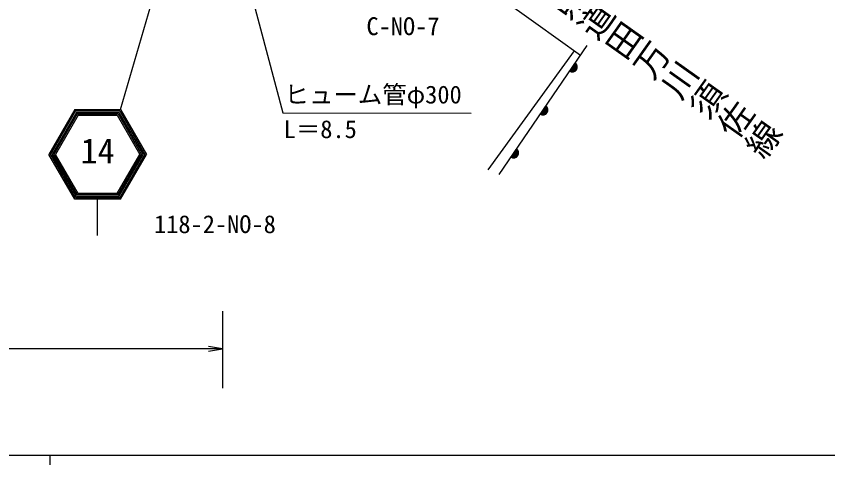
# Model space of a CAD drawing. Units: millimetres, scale not verified. Extents: x 40000 to 680000, y 20000 to 380000.
# Drawn here: x 164550 to 247612, y 204000 to 249922 of the extents above; entities that cross this region are included whole.
import ezdxf
from ezdxf.enums import TextEntityAlignment as Align

# ---------------------------------------------------------------- set-up
doc = ezdxf.new("R2010")
doc.units = ezdxf.units.MM
doc.header["$LTSCALE"] = 1000
for name, color, linetype, lineweight in [('M-BGD', 7, 'Continuous', 25), ('M-STR-STR3', 7, 'Continuous', 25), ('M-STR-STRC', 7, 'Continuous', 25), ('M-TTL-BAND', 7, 'Continuous', 25)]:
    doc.layers.add(name, color=color, linetype=linetype, lineweight=lineweight)
doc.styles.add('@ＭＳ ゴシック', font='')
doc.styles.add('ＭＳ ゴシック', font='')
doc.styles.get('@ＭＳ ゴシック').set_extended_font_data('@MS Gothic')
doc.styles.get('ＭＳ ゴシック').set_extended_font_data('MS Gothic')

# ---------------------------------------------------------------- blocks, each defined once
blk = doc.blocks.new('open_arrow')
at = {"color": 0, "linetype": 'Continuous', "lineweight": -2}
blk.add_lwpolyline([(7.5, 1.25), (0, 0), (7.5, -1.25)], dxfattribs=at)

msp = doc.modelspace()

# ---------------------------------------------------------------- linework, layer by layer
at = {"layer": 'M-BGD'}
for p, q in [((209136, 255365), (217737, 249199)), ((217737, 249199), (222294, 245930)), ((213978, 233728), (222978, 246933)), ((221668, 246378), (212806, 234188))]:
    msp.add_line(p, q, dxfattribs=at)
for centre, radius in [((221478, 244732), 500), ((221478, 244732), 500), ((221478, 244732), 450), ((221478, 244732), 400), ((221478, 244732), 350), ((221478, 244732), 300), ((221478, 244732), 250), ((221478, 244732), 200), ((221478, 244732), 150), ((221478, 244732), 100), ((221478, 244732), 50), ((218478, 240330), 500), ((218478, 240330), 500), ((218478, 240330), 450), ((218478, 240330), 400), ((218478, 240330), 350), ((218478, 240330), 300), ((218478, 240330), 250), ((218478, 240330), 200), ((218478, 240330), 150), ((218478, 240330), 100), ((218478, 240330), 50), ((215478, 235929), 500), ((215478, 235929), 500), ((215478, 235929), 450), ((215478, 235929), 400), ((215478, 235929), 350), ((215478, 235929), 300), ((215478, 235929), 250), ((215478, 235929), 200), ((215478, 235929), 150), ((215478, 235929), 100), ((215478, 235929), 50)]:
    msp.add_arc(centre, radius, 235.72306, 55.72306, dxfattribs=at)
at = {"layer": 'M-STR-STR3'}
for p, q in [((185219, 265114), (191831, 240026)), ((191831, 240026), (211103, 240000)), ((185663, 219711), (185663, 211832)), ((185663, 215875), (73561, 215875))]:
    msp.add_line(p, q, dxfattribs=at)
at = {"layer": 'M-STR-STRC'}
for p, q in [((175233, 240378), (182361, 264908)), ((170540, 240378), (167884, 235778)), ((170627, 240228), (168057, 235778)), ((170713, 240078), (168231, 235778)), ((170540, 240378), (175233, 240378)), ((170627, 240228), (175146, 240228)), ((170713, 240078), (175060, 240078)), ((175060, 240078), (177542, 235778)), ((175146, 240228), (177716, 235778)), ((175233, 240378), (177889, 235778)), ((170800, 239928), (168404, 235778)), ((170886, 239778), (168577, 235778)), ((170800, 239928), (174973, 239928)), ((170886, 239778), (174886, 239778)), ((174886, 239778), (177196, 235778)), ((174973, 239928), (177369, 235778)), ((170540, 231178), (167884, 235778)), ((170627, 231328), (168057, 235778)), ((170713, 231478), (168231, 235778)), ((170800, 231628), (168404, 235778)), ((170886, 231778), (168577, 235778)), ((174886, 231778), (177196, 235778)), ((174973, 231628), (177369, 235778)), ((175060, 231478), (177542, 235778)), ((175146, 231328), (177716, 235778)), ((175233, 231178), (177889, 235778)), ((174886, 231778), (170886, 231778)), ((175233, 231178), (170540, 231178)), ((175146, 231328), (170627, 231328)), ((175060, 231478), (170713, 231478)), ((174973, 231628), (170800, 231628)), ((172837, 231178), (172837, 227478))]:
    msp.add_line(p, q, dxfattribs=at)
at = {"layer": 'M-TTL-BAND'}
for p, q in [((40000, 205000), (579000, 205000)), ((168000, 205000), (168000, 204000))]:
    msp.add_line(p, q, dxfattribs=at)

# ---------------------------------------------------------------- block references
at = {"layer": 'M-STR-STR3', "xscale": 193, "yscale": 193, "rotation": 180}
msp.add_blockref('open_arrow', (185663, 215875), dxfattribs=at)

# ---------------------------------------------------------------- texts
at = {"layer": 'M-BGD', "style": '@ＭＳ ゴシック'}
msp.add_text('一般県道田万川須佐線', height=2566, rotation=324.625, dxfattribs=at).set_placement((212678, 254890), align=Align.BOTTOM_LEFT)
at = {"layer": 'M-STR-STR3', "style": 'ＭＳ ゴシック'}
for s, p in [('ヒューム管φ300', (192010, 240437)), ('L＝8.5', (191924, 236893))]:
    msp.add_text(s, height=1833, dxfattribs=at).set_placement(p, align=Align.BOTTOM_LEFT)
at = {"layer": 'M-STR-STRC', "style": 'ＭＳ ゴシック'}
for s, height, p in [('C-NO-7', 1833, (200396, 247432)), ('14', 2566, (171136, 234077)), ('118-2-NO-8', 1833, (178651, 227165))]:
    msp.add_text(s, height=height, dxfattribs=at).set_placement(p, align=Align.BOTTOM_LEFT)

doc.saveas('drawing.dxf')
